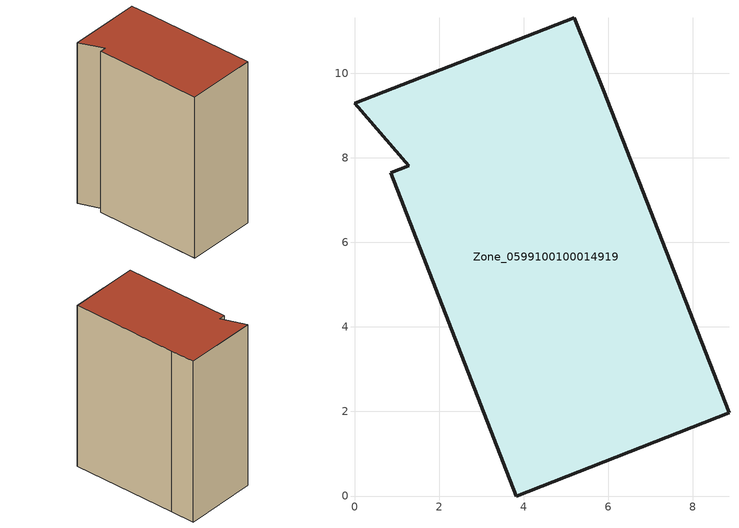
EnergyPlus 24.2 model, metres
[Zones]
Zone_0599100100014919
 floor ground (C_G): 8.86,1.97 3.83,0 0.85,7.65 1.28,7.81 0,9.28 5.2,11.3 5.89,9.6 z0
 wall outside (C_F): 3.83,0 8.86,1.97 5.89,9.6 5.2,11.3 0,9.28 1.28,7.81 0.85,7.65 3.83,0 z0:12.98
 roof outside (C_R): 8.86,1.97 5.89,9.6 5.2,11.3 0,9.28 1.28,7.81 0.85,7.65 3.83,0 z12.98
[BUILDING]
Pand.0599100100014919: North Axis=0; Terrain=City; Loads Convergence Tolerance Value=0.04; Temperature Convergence Tolerance Value=0.4; Solar Distribution=FullExterior; Maximum Number of Warmup Days=25; Minimum Number of Warmup Days=1
[Site:Location]
Rotterdam.The.Hague.AP_ZH_NLD Design_Conditions: Latitude=51.96; Longitude=4.45; Time Zone=1; Elevation=-4.5
[SITE:GROUNDTEMPERATURE:BUILDINGSURFACE]
18, 18, 18, 18, 18, 18, 18, 18, 18, 18, 18, 18
[MATERIAL] Thermal Absorptance=0.9; Solar Absorptance=0.7; Visible Absorptance=0.7
Name | Roughness | Thickness | Conductivity | Density | Specific Heat
G.TI.2015-2018 | MediumSmooth | 0.15 | 0.0428571 | 540 | 1210
F.TI.2015-2018 | Rough | 0.3 | 0.0666667 | 1920 | 840
R.TI.2015-2018 | MediumRough | 0.2 | 0.0333333 | 1500 | 1000
[CONSTRUCTION]
C_G: G.TI.2015-2018
C_F: F.TI.2015-2018
C_R: R.TI.2015-2018
[ZONE]
Zone_0599100100014919: Type=1; Multiplier=1; Ceiling Height=Autocalculate; Volume=Autocalculate; Floor Area=autocalculate; Part of Total Floor Area=Yes
[ZONEINFILTRATION:DESIGNFLOWRATE]
Infil_Zone_0599100100014919: Zone or ZoneList or Space or SpaceList=Zone_0599100100014919; Schedule=AlwaysOn; Design Flow Rate Calculation Method=Flow/Area; Flow Rate per Floor Area=0.0015; Constant Term Coefficient=1; Temperature Term Coefficient=0; Velocity Term Coefficient=0; Velocity Squared Term Coefficient=0
[HVACTEMPLATE:ZONE:IDEALLOADSAIRSYSTEM]
Zone_0599100100014919: Maximum Heating Supply Air Temperature=50; Minimum Cooling Supply Air Temperature=13; Maximum Heating Supply Air Humidity Ratio=0.0156; Minimum Cooling Supply Air Humidity Ratio=0.0077; Heating Limit=NoLimit; Cooling Limit=NoLimit; Dehumidification Control Type=ConstantSensibleHeatRatio; Cooling Sensible Heat Ratio=0.7; Dehumidification Setpoint=60; Humidification Control Type=None; Humidification Setpoint=30; Outdoor Air Method=None; Outdoor Air Flow Rate per Person=0.00944; Outdoor Air Flow Rate per Zone Floor Area=0; Outdoor Air Flow Rate per Zone=0; Demand Controlled Ventilation Type=None; Outdoor Air Economizer Type=NoEconomizer; Heat Recovery Type=None; Sensible Heat Recovery Effectiveness=0.7; Latent Heat Recovery Effectiveness=0.65
[ZONECONTROL:THERMOSTAT]
ThermostatControl_Zone_0599100100014919: Zone or ZoneList=Zone_0599100100014919; Control Type Schedule=DualSetpointControlType; Control 1=Thermostat_Zone_0599100100014919; Temperature Difference Between Cutout And Setpoint=0
[THERMOSTATSETPOINT:DUALSETPOINT]
Thermostat_Zone_0599100100014919: Heating Setpoint Temperature Schedule=HeatingSetpoint_Zone_0599100100014919; Cooling Setpoint Temperature Schedule=CoolingSetpoint_Zone_0599100100014919
[SCHEDULE:COMPACT]
HeatingSetpoint_Zone_0599100100014919: Through: 12/31, For: AllDays, Until: 24:00, 21
CoolingSetpoint_Zone_0599100100014919: Through: 12/31, For: AllDays, Until: 24:00, 24
DualSetpointControlType: Through: 12/31, For: AllDays, Until: 24:00, 4
AlwaysOn: Through: 12/31, For: AllDays, Until: 24:00, 1
